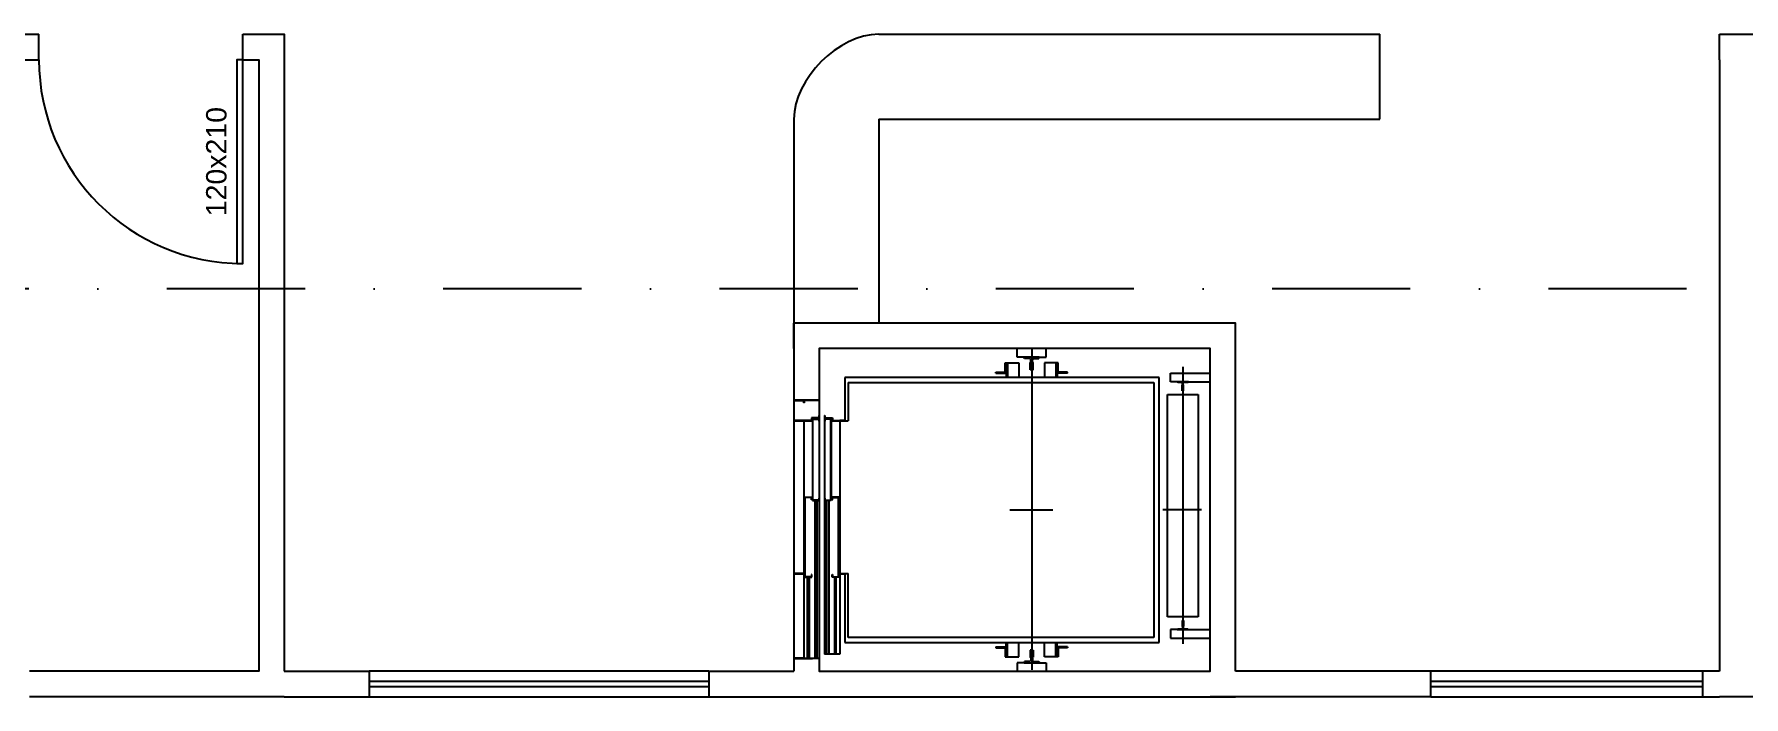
# Model space of a CAD drawing. Header units: centimetres. Extents: x 0 to 1099704, y -139216 to 99734.
# Drawn here: x 1074897 to 1075904, y 9698 to 10088 of the extents above; entities that cross this region are included whole.
import ezdxf
from ezdxf.enums import TextEntityAlignment as Align

# ---------------------------------------------------------------- set-up
doc = ezdxf.new("R2010")
doc.units = ezdxf.units.CM
doc.header["$LTSCALE"] = 4
for name, pattern in [('DASHDOT', [25.4, 12.7, -6.35, 0, -6.35]), ('LTYPE_4', [112.5, 56.25, -56.25]), ('LTYPE_6', [168.75, 112.5, -28.125, 0, -28.125])]:
    doc.linetypes.add(name, pattern=pattern)
for name, color, linetype in [('0.1', 1, 'Continuous'), ('0.2', 2, 'Continuous'), ('0.6', 6, 'Continuous'), ('02-CONT', 2, 'Continuous'), ('08', 8, 'Continuous'), ('B-CORTE', 4, 'DASHDOT')]:
    doc.layers.add(name, color=color, linetype=linetype)
doc.styles.add('2mm 1-50', font='arial.ttf', dxfattribs={"height": 0.1})

# ---------------------------------------------------------------- blocks, each defined once
blk = doc.blocks.new('1_00e')
blk.add_lwpolyline([(-28.41, -52.25), (-25.41, -52.25), (-25.41, 47.75), (-28.41, 47.75)], close=True)
at = {"color": 1}
blk.add_arc((-28.41, -52.25), 100, 0, 90, dxfattribs=at)

msp = doc.modelspace()

# ---------------------------------------------------------------- linework, layer by layer
at = {"layer": '0.1'}
msp.add_line((1075344.385, 9872.181), (1075344.385, 9720.181), dxfattribs=at)
at = {"layer": '0.2'}
for p, q in [((1075689.385, 10037.681), (1075689.385, 10087.681)), ((1075344.385, 10037.681), (1075344.385, 9917.681)), ((1075394.385, 10037.681), (1075394.385, 9917.681)), ((1075294.385, 9712.681), (1075094.385, 9712.681)), ((1075879.385, 9712.681), (1075719.385, 9712.681)), ((1075294.385, 9706.681), (1075094.385, 9706.681)), ((1075094.385, 9703.681), (1075294.385, 9703.681)), ((1075879.385, 9706.681), (1075719.385, 9706.681)), ((1075719.385, 9703.681), (1075879.385, 9703.681)), ((1075094.385, 9697.681), (1075294.385, 9697.681)), ((1075719.385, 9697.681), (1075879.385, 9697.681))]:
    msp.add_line(p, q, dxfattribs=at)
for points in [[(1075394.385, 10087.681), (1075689.385, 10087.681)], [(1075394.385, 10037.681), (1075689.385, 10037.681)]]:
    msp.add_lwpolyline(points, dxfattribs=at)
msp.add_open_spline([(1075394.385, 10087.681), (1075370.815, 10087.681), (1075344.385, 10061.251), (1075344.385, 10037.681)], degree=3, dxfattribs=at)
at = {"layer": '0.6'}
for p, q in [((1074899.988, 10072.681), (1074899.988, 10087.681)), ((1075019.988, 10072.681), (1075019.988, 10087.681)), ((1075889.385, 10072.681), (1075889.385, 10087.681)), ((1075359.385, 9872.181), (1075344.385, 9872.181)), ((1075044.385, 9712.681), (1075094.385, 9712.681)), ((1075094.385, 9712.681), (1075094.385, 9697.681)), ((1075294.385, 9712.681), (1075344.385, 9712.681)), ((1075294.385, 9712.681), (1075294.385, 9697.681)), ((1075359.385, 9720.181), (1075344.385, 9720.181)), ((1075719.385, 9697.681), (1075719.385, 9712.681)), ((1075889.385, 9712.681), (1075879.385, 9712.681)), ((1075879.385, 9712.681), (1075879.385, 9697.681)), ((1075044.385, 9697.681), (1075094.385, 9697.681)), ((1075294.385, 9697.681), (1075344.385, 9697.681)), ((1075879.385, 9697.681), (1075889.385, 9697.681))]:
    msp.add_line(p, q, dxfattribs=at)
for points in [[(1074589.385, 10087.681), (1074899.988, 10087.681)], [(1075019.988, 10087.681), (1075044.385, 10087.681), (1075044.385, 9712.681)], [(1075889.385, 10087.681), (1076129.385, 10087.681)], [(1074589.385, 10072.681), (1074899.988, 10072.681)], [(1075019.988, 10072.681), (1075029.385, 10072.681), (1075029.385, 9712.681), (1074894.385, 9712.681)], [(1075889.385, 10072.681), (1075889.385, 10072.681), (1075889.385, 9712.681)], [(1075344.385, 9917.681), (1075344.385, 9872.181)], [(1075604.385, 9712.681), (1075604.385, 9917.681), (1075344.385, 9917.681)], [(1075344.385, 9902.681), (1075344.385, 9917.681)], [(1075359.385, 9720.181), (1075359.385, 9712.681), (1075589.385, 9712.681), (1075589.385, 9902.681), (1075359.385, 9902.681), (1075359.385, 9872.181)], [(1075344.385, 9720.181), (1075344.385, 9712.681)], [(1075719.385, 9712.681), (1075604.385, 9712.681)], [(1075044.385, 9697.681), (1074894.385, 9697.681)], [(1075344.385, 9697.681), (1075549.385, 9697.681)], [(1075549.385, 9697.681), (1075604.385, 9697.681)], [(1075719.385, 9697.681), (1075589.385, 9697.681)], [(1075959.385, 9697.681), (1075889.385, 9697.681)]]:
    msp.add_lwpolyline(points, dxfattribs=at)
at = {"layer": '08', "color": 253}
for p, q in [((1075468.785, 9894.181), (1075476.885, 9894.181)), ((1075468.785, 9888.781), (1075468.785, 9894.181)), ((1075469.385, 9888.181), (1075469.385, 9894.181)), ((1075475.885, 9897.681), (1075475.885, 9902.681)), ((1075479.885, 9897.681), (1075475.885, 9897.681)), ((1075476.885, 9894.181), (1075476.885, 9888.181)), ((1075479.885, 9897.681), (1075479.885, 9897.231)), ((1075484.385, 9897.681), (1075479.885, 9897.681)), ((1075480.235, 9896.864), (1075479.885, 9897.231)), ((1075483.586, 9896.698), (1075480.235, 9896.864)), ((1075483.935, 9894.731), (1075483.585, 9894.381)), ((1075483.585, 9890.181), (1075483.585, 9894.381)), ((1075483.586, 9896.698), (1075483.935, 9896.331)), ((1075483.935, 9894.731), (1075483.935, 9896.331)), ((1075488.885, 9897.681), (1075484.385, 9897.681)), ((1075484.835, 9896.331), (1075485.185, 9896.698)), ((1075484.835, 9894.731), (1075484.835, 9896.331)), ((1075484.835, 9894.731), (1075485.185, 9894.381)), ((1075485.185, 9896.698), (1075488.536, 9896.864)), ((1075485.185, 9890.181), (1075485.185, 9894.381)), ((1075488.536, 9896.864), (1075488.885, 9897.231)), ((1075488.885, 9897.681), (1075488.885, 9897.231)), ((1075488.885, 9897.681), (1075492.885, 9897.681)), ((1075491.885, 9894.181), (1075491.885, 9888.181)), ((1075499.985, 9894.181), (1075491.885, 9894.181)), ((1075492.885, 9897.681), (1075492.885, 9902.681)), ((1075499.385, 9888.181), (1075499.385, 9894.181)), ((1075499.985, 9888.781), (1075499.985, 9894.181)), ((1075374.385, 9885.681), (1075374.385, 9860.381)), ((1075559.385, 9885.681), (1075374.385, 9885.681)), ((1075463.385, 9888.781), (1075468.785, 9888.781)), ((1075463.385, 9888.181), (1075463.385, 9888.781)), ((1075463.385, 9888.181), (1075469.385, 9888.181)), ((1075469.385, 9888.181), (1075469.385, 9885.681)), ((1075476.885, 9888.181), (1075476.885, 9885.681)), ((1075484.385, 9890.181), (1075483.585, 9890.181)), ((1075484.385, 9890.181), (1075485.185, 9890.181)), ((1075491.885, 9888.181), (1075491.885, 9885.681)), ((1075505.385, 9888.181), (1075499.385, 9888.181)), ((1075499.385, 9888.181), (1075499.385, 9885.681)), ((1075505.385, 9888.781), (1075499.985, 9888.781)), ((1075505.385, 9888.181), (1075505.385, 9888.781)), ((1075559.385, 9729.681), (1075559.385, 9885.681)), ((1075566.135, 9888.081), (1075589.385, 9888.081)), ((1075566.135, 9883.081), (1075566.135, 9888.081)), ((1075570.135, 9883.081), (1075566.135, 9883.081)), ((1075570.535, 9882.681), (1075570.135, 9883.081)), ((1075576.635, 9883.081), (1075570.135, 9883.081)), ((1075576.235, 9882.681), (1075576.635, 9883.081)), ((1075576.635, 9883.081), (1075589.385, 9883.081)), ((1075376.385, 9882.681), (1075556.385, 9882.681)), ((1075376.385, 9882.681), (1075376.385, 9860.181)), ((1075556.385, 9882.681), (1075556.385, 9732.681)), ((1075564.385, 9744.681), (1075564.385, 9875.681)), ((1075564.385, 9875.681), (1075582.385, 9875.681)), ((1075573.185, 9882.681), (1075570.535, 9882.681)), ((1075572.985, 9881.181), (1075573.185, 9881.381)), ((1075572.985, 9877.681), (1075572.985, 9881.181)), ((1075573.785, 9877.681), (1075572.985, 9877.681)), ((1075573.185, 9881.381), (1075573.185, 9882.681)), ((1075576.235, 9882.681), (1075573.585, 9882.681)), ((1075573.585, 9881.381), (1075573.585, 9882.681)), ((1075573.585, 9881.381), (1075573.785, 9881.181)), ((1075573.785, 9877.681), (1075573.785, 9881.181)), ((1075582.385, 9875.681), (1075582.385, 9744.681)), ((1075344.385, 9872.181), (1075355.385, 9872.181)), ((1075344.385, 9872.181), (1075359.385, 9872.181)), ((1075350.185, 9871.981), (1075344.585, 9871.981)), ((1075350.185, 9870.681), (1075350.185, 9871.981)), ((1075350.385, 9870.681), (1075350.185, 9870.681)), ((1075350.385, 9872.181), (1075359.385, 9872.181)), ((1075350.385, 9872.181), (1075350.385, 9870.681)), ((1075359.185, 9863.181), (1075359.185, 9861.881)), ((1075359.385, 9863.181), (1075359.185, 9863.181)), ((1075359.385, 9872.181), (1075359.385, 9863.181)), ((1075359.385, 9863.181), (1075359.385, 9720.181)), ((1075362.385, 9863.181), (1075362.585, 9863.181)), ((1075362.385, 9863.181), (1075362.385, 9722.681)), ((1075362.585, 9863.181), (1075362.585, 9861.881)), ((1075344.385, 9860.181), (1075354.885, 9860.181)), ((1075354.685, 9860.381), (1075344.585, 9860.381)), ((1075350.385, 9720.181), (1075350.385, 9860.181)), ((1075354.685, 9861.881), (1075354.685, 9860.381)), ((1075359.185, 9861.881), (1075354.685, 9861.881)), ((1075354.885, 9861.681), (1075359.385, 9861.681)), ((1075354.885, 9860.181), (1075354.885, 9861.681)), ((1075355.385, 9861.381), (1075355.385, 9813.181)), ((1075359.385, 9861.381), (1075355.385, 9861.381)), ((1075355.585, 9861.181), (1075359.185, 9861.181)), ((1075355.585, 9813.381), (1075355.585, 9861.181)), ((1075359.185, 9861.181), (1075359.185, 9859.881)), ((1075359.185, 9859.881), (1075359.385, 9859.881)), ((1075366.885, 9861.681), (1075362.385, 9861.681)), ((1075362.385, 9861.381), (1075366.385, 9861.381)), ((1075362.585, 9859.881), (1075362.385, 9859.881)), ((1075362.585, 9861.881), (1075367.085, 9861.881)), ((1075362.585, 9861.181), (1075362.585, 9859.881)), ((1075366.185, 9861.181), (1075362.585, 9861.181)), ((1075366.185, 9813.381), (1075366.185, 9861.181)), ((1075366.385, 9861.381), (1075366.385, 9813.181)), ((1075366.885, 9860.181), (1075366.885, 9861.681)), ((1075366.885, 9860.181), (1075371.385, 9860.181)), ((1075367.085, 9861.881), (1075367.085, 9860.381)), ((1075367.085, 9860.381), (1075371.385, 9860.381)), ((1075374.385, 9860.381), (1075371.385, 9860.381)), ((1075371.385, 9860.181), (1075371.385, 9722.681)), ((1075371.385, 9860.181), (1075376.385, 9860.181)), ((1075350.885, 9815.181), (1075350.885, 9768.181)), ((1075350.885, 9815.181), (1075354.885, 9815.181)), ((1075351.085, 9768.381), (1075351.085, 9814.981)), ((1075354.685, 9814.981), (1075351.085, 9814.981)), ((1075354.685, 9813.681), (1075354.685, 9814.981)), ((1075354.885, 9813.681), (1075354.685, 9813.681)), ((1075354.885, 9815.181), (1075354.885, 9813.681)), ((1075355.385, 9813.181), (1075359.385, 9813.181)), ((1075359.185, 9813.381), (1075355.585, 9813.381)), ((1075356.885, 9720.181), (1075356.885, 9813.181)), ((1075357.885, 9813.181), (1075357.885, 9720.181)), ((1075359.185, 9814.681), (1075359.185, 9813.381)), ((1075359.385, 9814.681), (1075359.185, 9814.681)), ((1075362.385, 9814.681), (1075362.585, 9814.681)), ((1075366.385, 9813.181), (1075362.385, 9813.181)), ((1075362.585, 9814.681), (1075362.585, 9813.381)), ((1075362.585, 9813.381), (1075366.185, 9813.381)), ((1075363.885, 9722.681), (1075363.885, 9813.181)), ((1075364.885, 9813.181), (1075364.885, 9722.681)), ((1075366.885, 9815.181), (1075366.885, 9813.681)), ((1075370.885, 9815.181), (1075366.885, 9815.181)), ((1075366.885, 9813.681), (1075367.085, 9813.681)), ((1075367.085, 9814.981), (1075370.685, 9814.981)), ((1075367.085, 9813.681), (1075367.085, 9814.981)), ((1075370.685, 9768.381), (1075370.685, 9814.981)), ((1075370.885, 9815.181), (1075370.885, 9768.181)), ((1075344.385, 9770.181), (1075344.385, 9720.181)), ((1075350.385, 9770.181), (1075344.385, 9770.181)), ((1075344.585, 9769.981), (1075350.185, 9769.981)), ((1075344.585, 9720.381), (1075344.585, 9769.981)), ((1075350.185, 9769.981), (1075350.185, 9768.681)), ((1075350.185, 9768.681), (1075350.385, 9768.681)), ((1075350.885, 9768.181), (1075354.885, 9768.181)), ((1075354.685, 9768.381), (1075351.085, 9768.381)), ((1075352.385, 9720.181), (1075352.385, 9768.181)), ((1075353.385, 9768.181), (1075353.385, 9720.181)), ((1075354.685, 9769.681), (1075354.685, 9768.381)), ((1075354.885, 9769.681), (1075354.685, 9769.681)), ((1075354.885, 9768.181), (1075354.885, 9769.681)), ((1075366.885, 9769.681), (1075367.085, 9769.681)), ((1075366.885, 9768.181), (1075366.885, 9769.681)), ((1075370.885, 9768.181), (1075366.885, 9768.181)), ((1075367.085, 9769.681), (1075367.085, 9768.381)), ((1075367.085, 9768.381), (1075370.685, 9768.381)), ((1075368.385, 9768.181), (1075368.385, 9722.681)), ((1075369.385, 9722.681), (1075369.385, 9768.181)), ((1075371.385, 9770.181), (1075376.385, 9770.181)), ((1075371.385, 9768.681), (1075371.585, 9768.681)), ((1075371.585, 9769.981), (1075374.385, 9769.981)), ((1075371.585, 9768.681), (1075371.585, 9769.981)), ((1075374.385, 9769.981), (1075374.385, 9729.681)), ((1075376.385, 9732.681), (1075376.385, 9770.181)), ((1075556.385, 9761.747), (1075556.385, 9761.747)), ((1075582.385, 9744.681), (1075564.385, 9744.681)), ((1075572.985, 9742.681), (1075572.985, 9739.181)), ((1075572.985, 9742.681), (1075573.785, 9742.681)), ((1075573.785, 9742.681), (1075573.785, 9739.181)), ((1075556.385, 9732.681), (1075376.385, 9732.681)), ((1075566.135, 9737.281), (1075566.135, 9732.281)), ((1075570.135, 9737.281), (1075566.135, 9737.281)), ((1075566.135, 9732.281), (1075589.385, 9732.281)), ((1075570.535, 9737.681), (1075570.135, 9737.281)), ((1075570.135, 9737.281), (1075576.635, 9737.281)), ((1075570.535, 9737.681), (1075573.185, 9737.681)), ((1075573.185, 9738.981), (1075572.985, 9739.181)), ((1075573.185, 9738.981), (1075573.185, 9737.681)), ((1075573.785, 9739.181), (1075573.585, 9738.981)), ((1075573.585, 9738.981), (1075573.585, 9737.681)), ((1075573.585, 9737.681), (1075576.235, 9737.681)), ((1075576.235, 9737.681), (1075576.635, 9737.281)), ((1075576.635, 9737.281), (1075589.385, 9737.281)), ((1075371.385, 9722.681), (1075362.385, 9722.681)), ((1075374.385, 9729.681), (1075559.385, 9729.681)), ((1075463.385, 9727.181), (1075463.385, 9726.581)), ((1075463.385, 9727.181), (1075469.385, 9727.181)), ((1075463.385, 9726.581), (1075468.785, 9726.581)), ((1075468.785, 9726.581), (1075468.785, 9721.181)), ((1075469.385, 9727.181), (1075469.385, 9729.681)), ((1075469.385, 9727.181), (1075469.385, 9721.181)), ((1075476.885, 9727.181), (1075476.885, 9729.681)), ((1075476.885, 9721.181), (1075476.885, 9727.181)), ((1075483.585, 9725.181), (1075483.585, 9720.981)), ((1075484.385, 9725.181), (1075483.585, 9725.181)), ((1075484.385, 9725.181), (1075485.185, 9725.181)), ((1075485.185, 9725.181), (1075485.185, 9720.981)), ((1075491.885, 9727.181), (1075491.885, 9729.681)), ((1075491.885, 9721.181), (1075491.885, 9727.181)), ((1075499.385, 9727.181), (1075499.385, 9729.681)), ((1075499.385, 9727.181), (1075499.385, 9721.181)), ((1075505.385, 9727.181), (1075499.385, 9727.181)), ((1075499.985, 9726.581), (1075499.985, 9721.181)), ((1075505.385, 9726.581), (1075499.985, 9726.581)), ((1075505.385, 9727.181), (1075505.385, 9726.581)), ((1075344.385, 9720.181), (1075355.385, 9720.181)), ((1075359.385, 9720.181), (1075344.385, 9720.181)), ((1075350.185, 9720.381), (1075344.585, 9720.381)), ((1075350.185, 9721.681), (1075350.185, 9720.381)), ((1075350.385, 9721.681), (1075350.185, 9721.681)), ((1075359.385, 9720.181), (1075350.385, 9720.181)), ((1075468.785, 9721.181), (1075476.885, 9721.181)), ((1075479.885, 9717.681), (1075475.885, 9717.681)), ((1075475.885, 9717.681), (1075475.885, 9712.681)), ((1075480.235, 9718.498), (1075479.885, 9718.131)), ((1075479.885, 9717.681), (1075479.885, 9718.131)), ((1075479.885, 9717.681), (1075484.385, 9717.681)), ((1075483.586, 9718.664), (1075480.235, 9718.498)), ((1075483.935, 9720.631), (1075483.585, 9720.981)), ((1075483.935, 9719.031), (1075483.586, 9718.664)), ((1075483.935, 9720.631), (1075483.935, 9719.031)), ((1075484.385, 9717.681), (1075488.885, 9717.681)), ((1075484.835, 9720.631), (1075485.185, 9720.981)), ((1075484.835, 9720.631), (1075484.835, 9719.031)), ((1075485.185, 9718.664), (1075484.835, 9719.031)), ((1075485.185, 9718.664), (1075488.536, 9718.498)), ((1075488.536, 9718.498), (1075488.885, 9718.131)), ((1075488.885, 9717.681), (1075488.885, 9718.131)), ((1075488.885, 9717.681), (1075492.885, 9717.681)), ((1075499.985, 9721.181), (1075491.885, 9721.181)), ((1075492.885, 9717.681), (1075492.885, 9712.681))]:
    msp.add_line(p, q, dxfattribs=at)
at = {"layer": '08', "color": 253, "linetype": 'LTYPE_4'}
for p, q in [((1075470.235, 9894.181), (1075470.235, 9888.181)), ((1075498.535, 9894.181), (1075498.535, 9888.181)), ((1075470.235, 9888.181), (1075470.235, 9885.681)), ((1075498.535, 9888.181), (1075498.535, 9885.681)), ((1075470.235, 9727.181), (1075470.235, 9729.681)), ((1075470.235, 9721.181), (1075470.235, 9727.181)), ((1075498.535, 9727.181), (1075498.535, 9729.681)), ((1075498.535, 9721.181), (1075498.535, 9727.181))]:
    msp.add_line(p, q, dxfattribs=at)
at = {"layer": '08', "color": 253, "linetype": 'LTYPE_6'}
for p, q in [((1075484.385, 9902.681), (1075484.385, 9713.652)), ((1075573.385, 9891.958), (1075573.385, 9728.781)), ((1075471.594, 9807.681), (1075496.823, 9807.681)), ((1075584.439, 9807.681), (1075561.503, 9807.681))]:
    msp.add_line(p, q, dxfattribs=at)
at = {"layer": 'B-CORTE', "ltscale": 1.6}
msp.add_line((1084165.596, 9937.82), (1070857.251, 9937.82), dxfattribs=at)

# ---------------------------------------------------------------- block references
at = {"layer": '02-CONT', "xscale": 1.2, "yscale": 1.2, "zscale": 1.2, "rotation": 180}
msp.add_blockref('1_00e', (1074985.902, 10009.978), dxfattribs=at)

# ---------------------------------------------------------------- texts
at = {"layer": '02-CONT', "style": '2mm 1-50'}
msp.add_text('120x210', height=12, rotation=90, dxfattribs=at).set_placement((1075004.388, 10012.681), align=Align.MIDDLE_CENTER)

doc.saveas('drawing.dxf')
